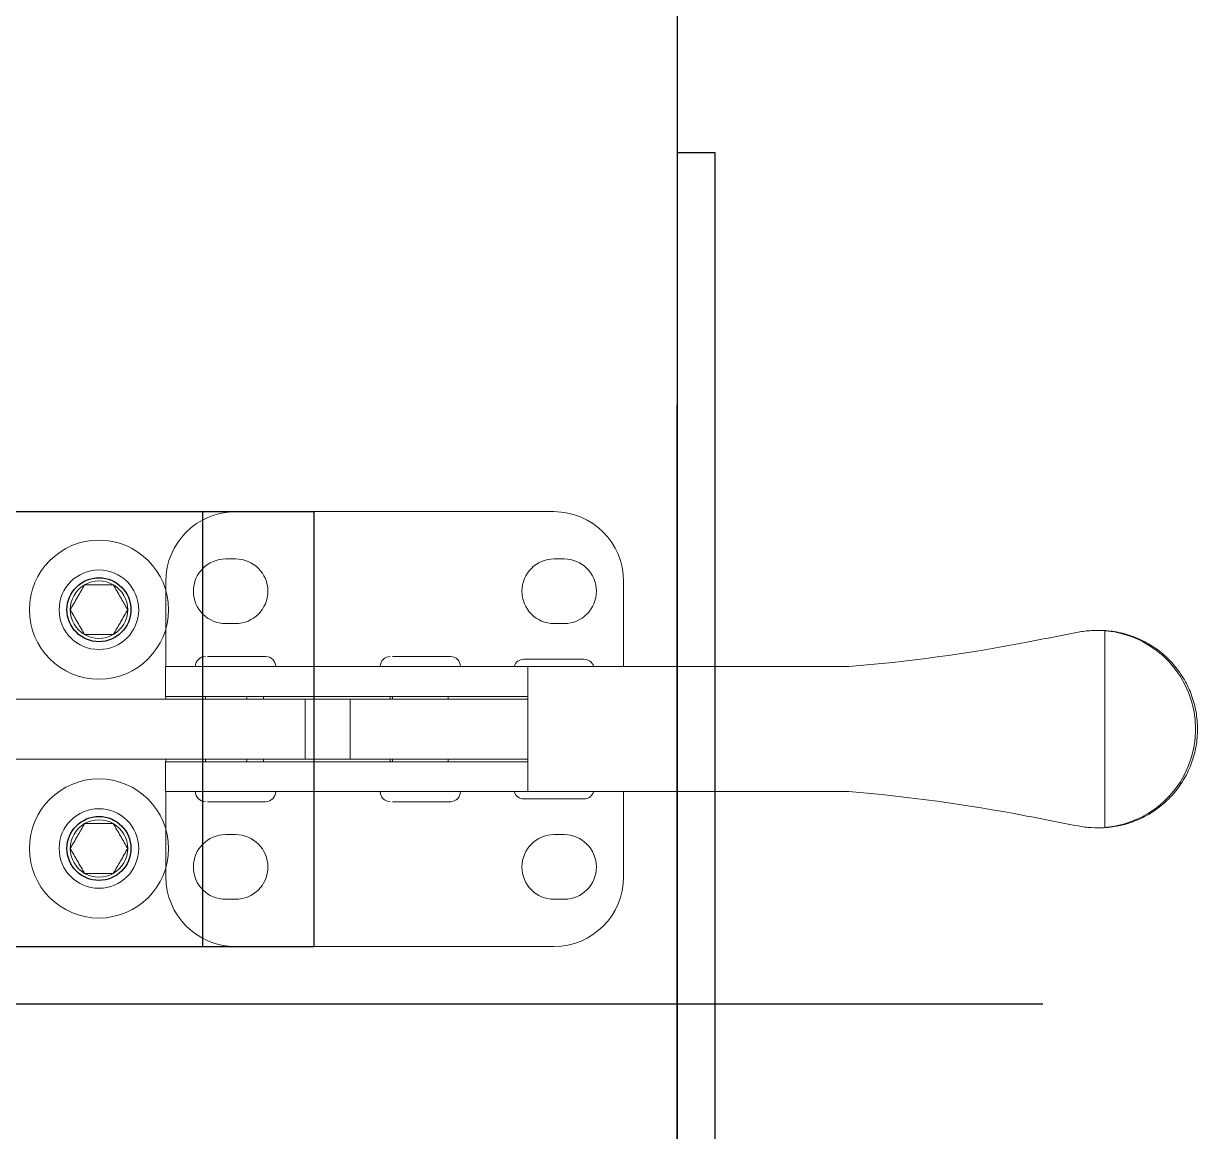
# Model space of a CAD drawing. Header units: inches. Extents: x 1.3 to 19.8, y 1.7 to 13.
# Drawn here: x 16.15 to 19.838, y 5.663 to 9.144 of the extents above; entities that cross this region are included whole.
import ezdxf

# ---------------------------------------------------------------- set-up
doc = ezdxf.new("R2010")
doc.units = ezdxf.units.IN
doc.header["$MEASUREMENT"] = 0
doc.linetypes.add('SLD-Solid', pattern=[0])
for name, color, linetype in [('Clamp', 30, 'Continuous'), ('Enclosure', 11, 'Continuous'), ('Fastener', 134, 'Continuous'), ('Panel', 1, 'Continuous'), ('Solenoid', 6, 'Continuous')]:
    doc.layers.add(name, color=color, linetype=linetype)

msp = doc.modelspace()

# ---------------------------------------------------------------- linework, layer by layer
at = {"color": 7, "true_color": 0xffffff}
for p, q in [((18.2047, 3.4818), (18.2047, 12.1888)), ((18.2047, 8.7378), (18.3227, 8.7378)), ((18.3227, 3.4818), (18.3227, 8.7378)), ((18.2032, 7.9442), (18.2032, 5.2264))]:
    msp.add_line(p, q, dxfattribs=at)
at = {"layer": 'Clamp', "linetype": 'Continuous', "lineweight": 0}
for p, q in [((17.8165, 7.6102), (16.8165, 7.6102)), ((16.7855, 7.4617), (16.8165, 7.4617)), ((17.8175, 7.4617), (17.8485, 7.4617)), ((16.5975, 7.1462), (16.5975, 7.3912)), ((18.0355, 7.1462), (18.0355, 7.3912)), ((16.8165, 7.2587), (16.7855, 7.2587)), ((17.8485, 7.2587), (17.8175, 7.2587)), ((19.5298, 7.2372), (19.523, 7.2372)), ((19.5477, 7.2362), (19.5477, 6.6181)), ((16.5965, 7.1237), (16.5965, 7.0297)), ((16.8492, 7.1237), (16.5965, 7.1237)), ((16.5975, 7.1237), (16.5975, 7.1462)), ((17.695, 7.1237), (16.8492, 7.1237)), ((17.695, 7.1237), (17.7346, 7.1237)), ((17.7346, 6.7307), (17.7346, 7.1237)), ((17.7346, 7.1237), (18.7426, 7.1237)), ((18.0355, 7.1462), (18.0355, 7.1237)), ((16.087, 7.0212), (16.8165, 7.0212)), ((16.5965, 7.0297), (16.8492, 7.0297)), ((16.5975, 7.0212), (16.5975, 7.0297)), ((16.722, 7.0297), (16.722, 7.0212)), ((16.8165, 7.0212), (17.0355, 7.0212)), ((16.8492, 7.0297), (17.695, 7.0297)), ((16.8516, 7.0212), (16.8516, 7.0297)), ((16.9043, 7.0297), (16.9043, 7.0212)), ((17.0355, 7.0212), (17.0355, 6.8332)), ((17.1189, 7.0212), (17.0355, 7.0212)), ((17.1769, 7.0212), (17.1189, 7.0212)), ((17.1769, 7.0212), (17.1769, 6.8332)), ((17.5159, 7.0212), (17.1769, 7.0212)), ((17.3024, 7.0297), (17.3024, 7.0212)), ((17.3091, 7.0212), (17.3091, 7.0297)), ((17.4846, 7.0297), (17.4846, 7.0212)), ((17.7346, 7.0212), (17.5159, 7.0212)), ((17.695, 7.0297), (17.7346, 7.0297)), ((16.8165, 6.8332), (16.087, 6.8332)), ((16.5965, 6.8247), (16.5965, 6.7307)), ((16.8492, 6.8247), (16.5965, 6.8247)), ((16.5975, 6.8247), (16.5975, 6.8332)), ((16.722, 6.8332), (16.722, 6.8247)), ((16.8165, 6.8332), (17.0355, 6.8332)), ((17.695, 6.8247), (16.8492, 6.8247)), ((16.8516, 6.8247), (16.8516, 6.8332)), ((16.9043, 6.8332), (16.9043, 6.8247)), ((17.0355, 6.8332), (17.1189, 6.8332)), ((17.1189, 6.8332), (17.1769, 6.8332)), ((17.5159, 6.8332), (17.1769, 6.8332)), ((17.3024, 6.8332), (17.3024, 6.8247)), ((17.3091, 6.8247), (17.3091, 6.8332)), ((17.4846, 6.8332), (17.4846, 6.8247)), ((17.7346, 6.8332), (17.5159, 6.8332)), ((17.695, 6.8247), (17.7346, 6.8247)), ((16.5965, 6.7307), (16.8492, 6.7307)), ((16.5975, 6.7082), (16.5975, 6.7307)), ((16.8492, 6.7307), (17.695, 6.7307)), ((17.695, 6.7307), (17.7346, 6.7307)), ((18.7426, 6.7307), (17.7346, 6.7307)), ((18.0355, 6.7307), (18.0355, 6.7082)), ((16.5975, 6.4632), (16.5975, 6.7082)), ((18.0355, 6.4632), (18.0355, 6.7082)), ((19.523, 6.6172), (19.5298, 6.6172)), ((16.7855, 6.5957), (16.8165, 6.5957)), ((17.8175, 6.5957), (17.8485, 6.5957)), ((16.8165, 6.3927), (16.7855, 6.3927)), ((17.8485, 6.3927), (17.8175, 6.3927)), ((16.8165, 6.2442), (17.8165, 6.2442))]:
    msp.add_line(p, q, dxfattribs=at)
for centre, radius, start, end in [((16.8165, 7.3912), 0.219, 90, 180), ((17.8165, 7.3912), 0.219, 0, 90), ((16.7855, 7.3602), 0.1015, 90, 270), ((16.8165, 7.3602), 0.1015, 270, 90), ((17.8175, 7.3602), 0.1015, 90, 270), ((17.8485, 7.3602), 0.1015, 270, 90), ((19.522, 6.9272), 0.3101, 274.7427, 85.2573), ((16.722, 7.1237), 0.0315, 90, 180), ((16.911, 7.1237), 0.0315, 0, 90), ((17.3024, 7.1237), 0.0315, 90, 180), ((17.4914, 7.1237), 0.0315, 0, 90), ((17.722, 7.1152), 0.0315, 90, 164.3432), ((17.911, 7.1152), 0.0315, 15.6568, 90), ((16.722, 6.7307), 0.0315, 180, 270), ((16.911, 6.7307), 0.0315, 270, 0), ((17.3024, 6.7307), 0.0315, 180, 270), ((17.4914, 6.7307), 0.0315, 270, 0), ((17.722, 6.7392), 0.0315, 195.6568, 270), ((17.911, 6.7392), 0.0315, 270, 344.3432), ((16.7855, 6.4942), 0.1015, 90, 270), ((16.8165, 6.4942), 0.1015, 270, 90), ((17.8175, 6.4942), 0.1015, 90, 270), ((17.8485, 6.4942), 0.1015, 270, 90), ((16.8165, 6.4632), 0.219, 180, 270), ((17.8165, 6.4632), 0.219, 270, 0)]:
    msp.add_arc(centre, radius, start, end, dxfattribs=at)
for centre, major_axis, start_param, end_param in [((19.3932, 7.3237), (6, 1.1624), 4.693004, 4.720841), ((19.3932, 6.5306), (6, -1.1624), 1.562344, 1.590181)]:
    msp.add_ellipse(centre, major_axis=major_axis, ratio=0.017009, start_param=start_param, end_param=end_param, dxfattribs=at)
for points, knots in [([(19.4637, 7.2315), (19.4775, 7.2341), (19.4915, 7.2359), (19.5195, 7.2375), (19.5336, 7.2373), (19.5477, 7.2362)], [0, 0, 0, 0, 0.5, 0.5, 1, 1, 1, 1]), ([(19.5835, 6.6221), (19.6014, 6.6253), (19.6187, 6.63), (19.6523, 6.6423), (19.6686, 6.65), (19.6999, 6.6681), (19.7145, 6.6785), (19.735, 6.6957), (19.7416, 6.7018), (19.7543, 6.7145), (19.7605, 6.7212), (19.7778, 6.742), (19.7881, 6.7567), (19.8059, 6.7877), (19.8136, 6.8041), (19.8259, 6.8381), (19.8306, 6.8556), (19.8369, 6.8913), (19.8384, 6.9093), (19.8384, 6.9456), (19.8368, 6.9635), (19.8306, 6.9987), (19.826, 7.0162), (19.8136, 7.0502), (19.806, 7.0665), (19.7926, 7.0897), (19.7878, 7.0973), (19.7776, 7.112), (19.7721, 7.1192), (19.7547, 7.14), (19.742, 7.1527), (19.7215, 7.17), (19.7144, 7.1755), (19.6997, 7.1858), (19.6921, 7.1907), (19.6687, 7.2043), (19.6525, 7.2119), (19.6189, 7.2243), (19.6014, 7.229), (19.5835, 7.2323)], [0, 0, 0, 0, 0.0625, 0.0625, 0.125, 0.125, 0.1875, 0.1875, 0.21875, 0.21875, 0.25, 0.25, 0.3125, 0.3125, 0.375, 0.375, 0.4375, 0.4375, 0.5, 0.5, 0.5625, 0.5625, 0.625, 0.625, 0.6875, 0.6875, 0.71875, 0.71875, 0.75, 0.75, 0.8125, 0.8125, 0.84375, 0.84375, 0.875, 0.875, 0.9375, 0.9375, 1, 1, 1, 1]), ([(16.7288, 7.1552), (16.737, 7.1552), (16.752, 7.1552), (16.7906, 7.1552), (16.813, 7.1552), (16.8561, 7.1552), (16.8756, 7.1552), (16.9035, 7.1552), (16.9111, 7.1552), (16.911, 7.1552)], [0, 0, 0, 0, 0.25, 0.25, 0.5, 0.5, 0.75, 0.75, 1, 1, 1, 1]), ([(17.3091, 7.1552), (17.3173, 7.1552), (17.3323, 7.1552), (17.3709, 7.1552), (17.3933, 7.1552), (17.4365, 7.1552), (17.4559, 7.1552), (17.4838, 7.1552), (17.4914, 7.1552), (17.4914, 7.1552)], [0, 0, 0, 0, 0.25, 0.25, 0.5, 0.5, 0.75, 0.75, 1, 1, 1, 1]), ([(17.911, 7.1467), (17.911, 7.1467), (17.8687, 7.1467), (17.7644, 7.1467), (17.722, 7.1467), (17.722, 7.1467)], [0, 0, 0, 0, 0.5, 0.5, 1, 1, 1, 1]), ([(16.911, 6.6992), (16.9111, 6.6992), (16.9035, 6.6992), (16.8756, 6.6992), (16.8561, 6.6992), (16.813, 6.6992), (16.7906, 6.6992), (16.752, 6.6992), (16.737, 6.6992), (16.7288, 6.6992)], [0, 0, 0, 0, 0.25, 0.25, 0.5, 0.5, 0.75, 0.75, 1, 1, 1, 1]), ([(17.4914, 6.6992), (17.4914, 6.6992), (17.4838, 6.6992), (17.4559, 6.6992), (17.4365, 6.6992), (17.3933, 6.6992), (17.3709, 6.6992), (17.3323, 6.6992), (17.3173, 6.6992), (17.3091, 6.6992)], [0, 0, 0, 0, 0.25, 0.25, 0.5, 0.5, 0.75, 0.75, 1, 1, 1, 1]), ([(17.722, 6.7077), (17.722, 6.7077), (17.7644, 6.7077), (17.8687, 6.7077), (17.911, 6.7077), (17.911, 6.7077)], [0, 0, 0, 0, 0.5, 0.5, 1, 1, 1, 1]), ([(19.5477, 6.6181), (19.5336, 6.617), (19.5195, 6.6169), (19.4915, 6.6185), (19.4775, 6.6202), (19.4637, 6.6229)], [0, 0, 0, 0, 0.5, 0.5, 1, 1, 1, 1])]:
    msp.add_open_spline(points, degree=3, knots=knots, dxfattribs=at)
for points in [[(19.5298, 7.2372), (19.5479, 7.2372), (19.5658, 7.2355), (19.5835, 7.2323)], [(18.7426, 7.1237), (18.9281, 7.1386), (19.1129, 7.1636), (19.2967, 7.1991)], [(19.2967, 6.6552), (19.1129, 6.6908), (18.9281, 6.7158), (18.7426, 6.7307)], [(19.5835, 6.6221), (19.5658, 6.6188), (19.5479, 6.6172), (19.5298, 6.6172)]]:
    msp.add_open_spline(points, degree=3, dxfattribs=at)
at = {"layer": 'Enclosure'}
msp.add_line((18.2047, 1.6971), (18.2047, 12.9971), dxfattribs=at)
at = {"layer": 'Fastener', "color": 5}
for p, q in [((15.3124, 7.6102), (17.0625, 7.6102)), ((15.3124, 6.2442), (17.0625, 6.2442))]:
    msp.add_line(p, q, dxfattribs=at)
at = {"layer": 'Fastener', "linetype": 'SLD-Solid', "lineweight": 15}
for centre, radius in [((16.3874, 7.3022), 0.2185), ((16.3874, 7.3022), 0.125), ((16.3874, 6.5522), 0.2185), ((16.3874, 6.5522), 0.125)]:
    msp.add_circle(centre, radius, dxfattribs=at)
for centre, start, end in [((16.3874, 7.3022), 120, 180), ((16.3874, 7.3022), 60, 120), ((16.3874, 7.3022), 0, 60), ((16.3874, 7.3022), 180, 240), ((16.3874, 7.3022), 300, 0), ((16.3874, 7.3022), 240, 300), ((16.3874, 6.5522), 60, 120), ((16.3874, 6.5522), 120, 180), ((16.3874, 6.5522), 0, 60), ((16.3874, 6.5522), 180, 240), ((16.3874, 6.5522), 300, 0), ((16.3874, 6.5522), 240, 300)]:
    msp.add_arc(centre, 0.0902, start, end, dxfattribs=at)
for points, knots in [([(16.3423, 7.3803), (16.3388, 7.3742), (16.3352, 7.3679), (16.3296, 7.3582), (16.3277, 7.355), (16.3238, 7.3482), (16.3218, 7.3448), (16.3159, 7.3346), (16.312, 7.3278), (16.3044, 7.3146), (16.3008, 7.3083), (16.2972, 7.3022)], [0, 0, 0, 0, 0.25, 0.25, 0.375, 0.375, 0.5, 0.5, 0.75, 0.75, 1, 1, 1, 1]), ([(16.3423, 7.3803), (16.3493, 7.3803), (16.3567, 7.3803), (16.3717, 7.3803), (16.3795, 7.3803), (16.3954, 7.3803), (16.4031, 7.3803), (16.4182, 7.3803), (16.4256, 7.3803), (16.4325, 7.3803)], [0, 0, 0, 0, 0.25, 0.25, 0.5, 0.5, 0.75, 0.75, 1, 1, 1, 1]), ([(16.4776, 7.3022), (16.4741, 7.3083), (16.4705, 7.3145), (16.4649, 7.3242), (16.463, 7.3275), (16.4591, 7.3342), (16.4571, 7.3377), (16.4512, 7.3479), (16.4474, 7.3546), (16.4397, 7.3678), (16.4361, 7.3742), (16.4325, 7.3803)], [0, 0, 0, 0, 0.25, 0.25, 0.375, 0.375, 0.5, 0.5, 0.75, 0.75, 1, 1, 1, 1]), ([(16.2972, 7.3022), (16.3007, 7.2961), (16.3043, 7.2898), (16.3099, 7.2801), (16.3118, 7.2768), (16.3157, 7.2701), (16.3177, 7.2667), (16.3236, 7.2564), (16.3275, 7.2497), (16.3351, 7.2365), (16.3388, 7.2302), (16.3423, 7.224)], [0, 0, 0, 0, 0.25, 0.25, 0.375, 0.375, 0.5, 0.5, 0.75, 0.75, 1, 1, 1, 1]), ([(16.4325, 7.224), (16.4361, 7.2301), (16.4397, 7.2364), (16.4453, 7.2461), (16.4472, 7.2494), (16.451, 7.2561), (16.453, 7.2595), (16.4589, 7.2698), (16.4628, 7.2765), (16.4704, 7.2897), (16.4741, 7.296), (16.4776, 7.3022)], [0, 0, 0, 0, 0.25, 0.25, 0.375, 0.375, 0.5, 0.5, 0.75, 0.75, 1, 1, 1, 1]), ([(16.3423, 7.224), (16.3493, 7.224), (16.3567, 7.224), (16.3717, 7.224), (16.3795, 7.224), (16.3954, 7.224), (16.4031, 7.224), (16.4182, 7.224), (16.4256, 7.224), (16.4325, 7.224)], [0, 0, 0, 0, 0.25, 0.25, 0.5, 0.5, 0.75, 0.75, 1, 1, 1, 1]), ([(16.3423, 6.6303), (16.3388, 6.6242), (16.3352, 6.6179), (16.3296, 6.6082), (16.3277, 6.605), (16.3238, 6.5982), (16.3218, 6.5948), (16.3159, 6.5846), (16.312, 6.5778), (16.3044, 6.5646), (16.3008, 6.5583), (16.2972, 6.5522)], [0, 0, 0, 0, 0.25, 0.25, 0.375, 0.375, 0.5, 0.5, 0.75, 0.75, 1, 1, 1, 1]), ([(16.3423, 6.6303), (16.3493, 6.6303), (16.3567, 6.6303), (16.3717, 6.6303), (16.3795, 6.6303), (16.3954, 6.6303), (16.4031, 6.6303), (16.4182, 6.6303), (16.4256, 6.6303), (16.4325, 6.6303)], [0, 0, 0, 0, 0.25, 0.25, 0.5, 0.5, 0.75, 0.75, 1, 1, 1, 1]), ([(16.4776, 6.5522), (16.4741, 6.5583), (16.4705, 6.5645), (16.4649, 6.5742), (16.463, 6.5775), (16.4591, 6.5842), (16.4571, 6.5877), (16.4512, 6.5979), (16.4474, 6.6046), (16.4397, 6.6178), (16.4361, 6.6242), (16.4325, 6.6303)], [0, 0, 0, 0, 0.25, 0.25, 0.375, 0.375, 0.5, 0.5, 0.75, 0.75, 1, 1, 1, 1]), ([(16.2972, 6.5522), (16.3007, 6.5461), (16.3043, 6.5398), (16.3099, 6.5301), (16.3118, 6.5268), (16.3157, 6.5201), (16.3177, 6.5167), (16.3236, 6.5064), (16.3275, 6.4997), (16.3351, 6.4865), (16.3388, 6.4802), (16.3423, 6.474)], [0, 0, 0, 0, 0.25, 0.25, 0.375, 0.375, 0.5, 0.5, 0.75, 0.75, 1, 1, 1, 1]), ([(16.4325, 6.474), (16.4361, 6.4801), (16.4397, 6.4864), (16.4453, 6.4961), (16.4472, 6.4994), (16.451, 6.5061), (16.453, 6.5095), (16.4589, 6.5198), (16.4628, 6.5265), (16.4704, 6.5397), (16.4741, 6.546), (16.4776, 6.5522)], [0, 0, 0, 0, 0.25, 0.25, 0.375, 0.375, 0.5, 0.5, 0.75, 0.75, 1, 1, 1, 1]), ([(16.3423, 6.474), (16.3493, 6.474), (16.3567, 6.474), (16.3717, 6.474), (16.3795, 6.474), (16.3954, 6.474), (16.4031, 6.474), (16.4182, 6.474), (16.4256, 6.474), (16.4325, 6.474)], [0, 0, 0, 0, 0.25, 0.25, 0.5, 0.5, 0.75, 0.75, 1, 1, 1, 1])]:
    msp.add_open_spline(points, degree=3, knots=knots, dxfattribs=at)
at = {"layer": 'Panel', "color": 5}
for p, q in [((16.7125, 7.6102), (16.7125, 6.2442)), ((17.0625, 7.6102), (17.0625, 6.2442))]:
    msp.add_line(p, q, dxfattribs=at)
at = {"layer": 'Panel'}
for centre in [(16.3874, 7.3022), (16.3874, 6.5522)]:
    msp.add_circle(centre, 0.1005, dxfattribs=at)
at = {"layer": 'Solenoid', "color": 5}
msp.add_line((15.8065, 6.0644), (19.3528, 6.0644), dxfattribs=at)

doc.saveas('drawing.dxf')
